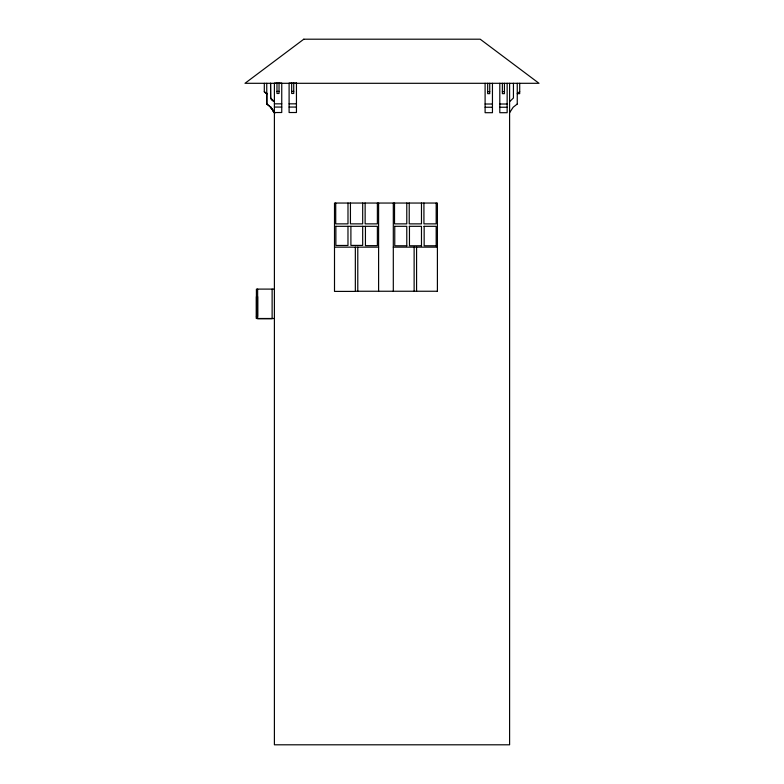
<?xml version="1.0" encoding="UTF-8"?>
<svg xmlns="http://www.w3.org/2000/svg" width="784" height="784" viewBox="0 0 784 784"><rect width="100%" height="100%" fill="white"/><g stroke="black" fill="none" stroke-linecap="round" stroke-linejoin="round"><path stroke-width="1.18" d="M274.4 318.5L256.407 318.5L256.407 296.715L257.632 296.715L257.632 316.452L256.407 316.452M509.6 112.7L513.177 107.241L517.254 104.017M519.704 91.601L517.254 93.659L519.704 93.659L519.704 83.3M509.6 101.665L513.432 98L513.432 83.3M276.968 91.414L279.035 91.414M291.668 91.414L293.735 91.414M487.668 91.601L489.735 91.601M502.368 91.601L504.435 91.601M270.568 98L274.459 101.665M272.636 100.46L274.488 101.665M274.4 103.831L281.75 103.831M289.1 103.831L296.45 103.831M266.746 104.017L270.911 107.241L274.429 112.7L270.882 107.241L274.4 112.533L281.75 112.514L281.75 83.114L274.4 83.114L274.4 744.8L509.6 744.8L509.6 83.3M485.1 104.017L492.45 104.017M499.8 104.017L507.15 104.017M266.746 83.3L266.776 104.321C271.009 105.35 279.878 122.206 270.852 107.241M274.4 107.065L281.75 107.065M289.1 107.065L296.45 107.065M485.1 107.241L492.45 107.241M499.8 107.241L507.15 107.241M335.728 226.321L377.378 226.321L377.378 245.647L365.432 245.647L365.432 226.321M394.528 226.321L406.778 226.321L406.778 245.921M409.228 226.321L421.478 226.321L421.478 245.921M423.928 226.321L436.178 226.321L436.178 245.921M406.778 245.774L394.754 245.774L394.754 226.321M421.478 245.774L409.454 245.774L409.454 226.321M436.178 245.774L424.154 245.774L424.154 226.321M334.503 247.146L378.603 247.146M393.303 247.146L437.403 247.146M274.4 289.1L256.407 289.1L256.407 318.5M355.338 291.246L437.403 291.246M264.306 91.601L266.815 93.659M266.815 93.972L264.306 91.914L264.316 83.3M517.254 83.3L517.254 104.017M507.15 83.3L507.15 112.7L499.8 112.7L499.8 83.3M504.435 83.3L504.435 93.659L502.368 93.659L502.368 83.3M492.45 83.3L492.45 112.7L485.1 112.7L485.1 83.3M489.735 83.3L489.735 93.659L487.668 93.659L487.668 83.3M437.403 291.403L437.403 203.046L334.503 203.046L334.503 291.403L355.338 291.403L355.338 247.146M436.178 203.046L436.178 223.871L423.928 223.871L423.928 203.046M421.478 203.046L421.478 223.871L409.228 223.871L409.228 203.046M416.578 247.146L416.578 291.246M414.128 247.146L414.128 291.246M406.778 203.046L406.778 223.871L394.528 223.871L394.528 203.046M393.303 203.046L393.303 291.246M378.603 203.046L378.603 291.246M377.378 203.046L377.378 223.871L365.138 223.871L365.138 203.046M362.688 203.046L362.688 223.871L350.438 223.871L350.438 203.046M362.688 226.321L362.688 245.402L350.899 245.402L350.899 226.321M357.788 247.146L357.788 291.246M347.988 203.046L347.988 223.871L335.728 223.871L335.728 203.046M347.978 226.321L347.978 245.461L335.875 245.461L335.875 226.321M293.735 83.114L293.735 93.472L291.668 93.472L291.668 83.114M279.035 83.114L279.035 93.472L276.968 93.472L276.968 83.114M272.126 289.1L272.126 318.725L257.632 318.725L257.632 289.1M266.825 93.051L266.825 104.321M303.8 39.2L245 83.3L539 83.3L480.2 39.2L303.8 39.2M296.45 83.114L289.1 83.114L289.1 112.514L296.45 112.514L296.45 83.114M270.656 98.314L270.568 83.3L270.656 98.314L272.724 100.773L270.598 98.314"/></g></svg>
